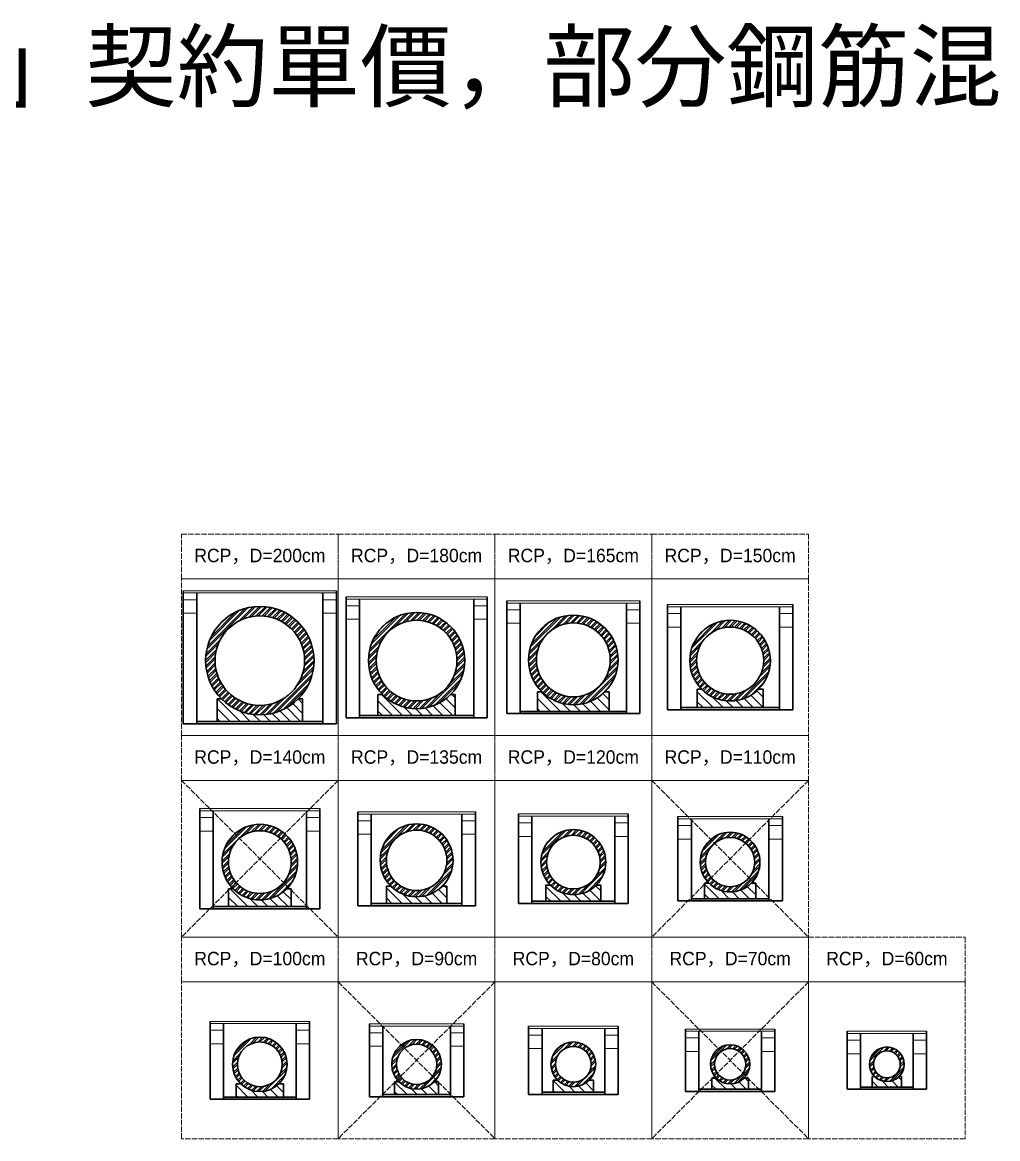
# Model space of a CAD drawing. Extents: x -781 to 13690, y -2778 to 2196.
# Drawn here: x 7085 to 9262, y -297 to 2196 of the extents above; entities that cross this region are included whole.
import ezdxf

# ---------------------------------------------------------------- set-up
doc = ezdxf.new("R2010")
doc.units = 0
doc.header["$MEASUREMENT"] = 0
doc.linetypes.add('ACAD_ISO02W100', pattern=[15, 12, -3])
doc.layers.add('一、4.基本-隱藏', color=9, linetype='ACAD_ISO02W100', lineweight=20, plot=False)
doc.layers.add('二、2.繪圖-施作項目', color=181, linetype='Continuous', lineweight=30)
doc.layers.add('二、4.繪圖-設計鋪面', color=40, linetype='Continuous', lineweight=20)
doc.styles.add('次圖名(詳圖)', font='MS PGothic.ttf', dxfattribs={"height": 6})
doc.styles.add('註解文字', font='MS PGothic.ttf', dxfattribs={"height": 4})

msp = doc.modelspace()

# ---------------------------------------------------------------- hatches: boundary and pattern name
at = {"layer": '二、2.繪圖-施作項目'}
h = msp.add_hatch(dxfattribs=at)
h.set_pattern_fill('ANSI32', color=256)
h.set_pattern_definition([(45, (3016.878, 1506.944), (-6.735192, 6.735192), []), (45, (3021.368, 1506.944), (-6.735192, 6.735192), [])])
h.paths.add_polyline_path([(7494, 770.5, 1), (7736, 770.5, 1)])
h.paths.add_polyline_path([(7715, 770.5, -1), (7515, 770.5, -1)], flags=16)
h = msp.add_hatch(dxfattribs=at)
h.set_pattern_fill('ANSI32', color=256)
h.set_pattern_definition([(45, (2394.714, 1472.076), (-6.735192, 6.735192), []), (45, (2399.204, 1472.076), (-6.735192, 6.735192), [])])
h.paths.add_polyline_path([(7857.5, 770.5, 1), (8072.5, 770.5, 1)])
h.paths.add_polyline_path([(8055, 770.5, -1), (7875, 770.5, -1)], flags=16)
h = msp.add_hatch(dxfattribs=at)
h.set_pattern_fill('ANSI32', color=256)
h.set_pattern_definition([(45, (1858.56, 1584.1045), (-6.735192, 6.735192), []), (45, (1863.05, 1584.1045), (-6.735192, 6.735192), [])])
h.paths.add_polyline_path([(8215, 772, 1), (8415, 772, 1)])
h.paths.add_polyline_path([(8397.5, 772, -1), (8232.5, 772, -1)], flags=16)
h = msp.add_hatch(dxfattribs=at)
h.set_pattern_fill('ANSI32', color=256)
h.set_pattern_definition([(45, (1347.939, 1613.441), (-6.735192, 6.735192), []), (45, (1352.429, 1613.441), (-6.735192, 6.735192), [])])
h.paths.add_polyline_path([(8575, 770.5, 1), (8755, 770.5, 1)])
h.paths.add_polyline_path([(8740, 770.5, -1), (8590, 770.5, -1)], flags=16)
h = msp.add_hatch(dxfattribs=at)
h.set_pattern_fill('ANSI31', color=256, scale=5, angle=270)
h.set_pattern_definition([(315, (1858.56, 1584.105), (11.22532, 11.22532), [])])
h.paths.add_polyline_path([(8234.995, 657), (8395.005, 657), (8395.005, 701), (8385.42, 701, -0.41181385), (8244.58, 701), (8234.995, 701)])
h = msp.add_hatch(dxfattribs=at)
h.set_pattern_fill('ANSI31', color=256, scale=5, angle=270)
h.set_pattern_definition([(315, (1347.939, 1613.44), (11.22532, 11.22532), [])])
h.paths.add_polyline_path([(8591.36, 665.5), (8738.64, 665.5), (8738.64, 706.86), (8728.639, 706.86, -0.41420998), (8601.361, 706.86), (8591.36, 706.86)])
h = msp.add_hatch(dxfattribs=at)
h.set_pattern_fill('ANSI31', color=256, scale=5, angle=270)
h.set_pattern_definition([(315, (3016.878, 1506.944), (11.22532, 11.22532), [])])
h.paths.add_polyline_path([(7710.56, 634.5), (7710.56, 684.94), (7700.56, 684.94, -0.41421302), (7529.44, 684.94), (7519.44, 684.94), (7519.44, 634.5)])
h = msp.add_hatch(dxfattribs=at)
h.set_pattern_fill('ANSI31', color=256, scale=5, angle=270)
h.set_pattern_definition([(315, (2394.714, 1472.076), (11.22532, 11.22532), [])])
h.paths.add_polyline_path([(8051.37, 648), (8051.37, 694.63), (8041.158, 694.63, -0.41532249), (7888.842, 694.63), (7878.63, 694.63), (7878.63, 648)])
h = msp.add_hatch(dxfattribs=at)
h.set_pattern_fill('ANSI32', color=256)
h.set_pattern_definition([(45, (3204.907, 496.008), (-6.735192, 6.735192), []), (45, (3209.397, 496.008), (-6.735192, 6.735192), [])])
h.paths.add_polyline_path([(7530.6, 320.5, 1), (7699.4, 320.5, 1)])
h.paths.add_polyline_path([(7685, 320.5, -1), (7545, 320.5, -1)], flags=16)
h = msp.add_hatch(dxfattribs=at)
h.set_pattern_fill('ANSI32', color=256)
h.set_pattern_definition([(45, (2753.508, 467.967), (-6.735192, 6.735192), []), (45, (2757.998, 467.967), (-6.735192, 6.735192), [])])
h.paths.add_polyline_path([(7883.7, 324.5, 1), (8046.3, 324.5, 1)])
h.paths.add_polyline_path([(8032.5, 324.5, -1), (7897.5, 324.5, -1)], flags=16)
h = msp.add_hatch(dxfattribs=at)
h.set_pattern_fill('ANSI32', color=256)
h.set_pattern_definition([(45, (2890.599, 510.746), (-6.735192, 6.735192), []), (45, (2895.089, 510.746), (-6.735192, 6.735192), [])])
h.paths.add_polyline_path([(8242.5, 320.5, 1), (8387.5, 320.5, 1)])
h.paths.add_polyline_path([(8375, 320.5, -1), (8255, 320.5, -1)], flags=16)
h = msp.add_hatch(dxfattribs=at)
h.set_pattern_fill('ANSI32', color=256)
h.set_pattern_definition([(45, (2695.445, 504.027), (-6.735192, 6.735192), []), (45, (2699.935, 504.027), (-6.735192, 6.735192), [])])
h.paths.add_polyline_path([(8598.4, 320.5, 1), (8731.6, 320.5, 1)])
h.paths.add_polyline_path([(8720, 320.5, -1), (8610, 320.5, -1)], flags=16)
h = msp.add_hatch(dxfattribs=at)
h.set_pattern_fill('ANSI31', color=256, scale=5, angle=270)
h.set_pattern_definition([(315, (3204.907, 496.008), (11.22532, 11.22532), [])])
h.paths.add_polyline_path([(7555.32, 260.82), (7545.32, 260.82), (7545.32, 221.1), (7684.68, 221.1), (7684.68, 260.82), (7674.68, 260.82, -0.41421172)])
h = msp.add_hatch(dxfattribs=at)
h.set_pattern_fill('ANSI31', color=256, scale=5, angle=270)
h.set_pattern_definition([(315, (2753.508, 467.967), (11.22532, 11.22532), [])])
h.paths.add_polyline_path([(7907.514, 267.01), (7897.512, 267.01), (7897.512, 228.2), (8032.488, 228.2), (8032.488, 267.01), (8022.486, 267.01, -0.41419095)])
h = msp.add_hatch(dxfattribs=at)
h.set_pattern_fill('ANSI31', color=256, scale=5, angle=270)
h.set_pattern_definition([(315, (2890.599, 510.746), (11.22532, 11.22532), [])])
h.paths.add_polyline_path([(8253.735, 233), (8376.265, 233), (8376.265, 269.23), (8366.26, 269.23, -0.41415919), (8263.74, 269.23), (8253.735, 269.23)])
h = msp.add_hatch(dxfattribs=at)
h.set_pattern_fill('ANSI31', color=256, scale=5, angle=270)
h.set_pattern_definition([(315, (2695.445, 504.027), (11.22532, 11.22532), [])])
h.paths.add_polyline_path([(8617.903, 273.41), (8607.906, 273.41), (8607.906, 238.9), (8722.094, 238.9), (8722.094, 273.41), (8712.097, 273.41, -0.41425475)])
h = msp.add_hatch(dxfattribs=at)
h.set_pattern_fill('ANSI32', color=256)
h.set_pattern_definition([(45, (6844.171, 1617.642), (-6.73519, 6.73519), []), (45, (6848.661, 1617.642), (-6.73519, 6.73519), [])])
h.paths.add_polyline_path([(7554, -131, 1), (7676, -131, 1)])
h.paths.add_polyline_path([(7665, -131, -1), (7565, -131, -1)], flags=16)
h = msp.add_hatch(dxfattribs=at)
h.set_pattern_fill('ANSI32', color=256)
h.set_pattern_definition([(45, (3313.4215, 772.468), (-6.735192, 6.735192), []), (45, (3317.912, 772.468), (-6.735192, 6.735192), [])])
h.paths.add_polyline_path([(7909.5, -131, 1), (8020.5, -131, 1)])
h.paths.add_polyline_path([(8010, -131, -1), (7920, -131, -1)], flags=16)
h = msp.add_hatch(dxfattribs=at)
h.set_pattern_fill('ANSI32', color=256)
h.set_pattern_definition([(45, (3163.864, 808.018), (-6.735192, 6.735192), []), (45, (3168.354, 808.018), (-6.735192, 6.735192), [])])
h.paths.add_polyline_path([(8265, -131, 1), (8365, -131, 1)])
h.paths.add_polyline_path([(8355, -131, -1), (8275, -131, -1)], flags=16)
h = msp.add_hatch(dxfattribs=at)
h.set_pattern_fill('ANSI32', color=256)
h.set_pattern_definition([(45, (3093.089, 818.673), (-6.735192, 6.735192), []), (45, (3097.5795, 818.673), (-6.735192, 6.735192), [])])
h.paths.add_polyline_path([(8621.2, -131, 1), (8708.8, -131, 1)])
h.paths.add_polyline_path([(8700, -131, -1), (8630, -131, -1)], flags=16)
h = msp.add_hatch(dxfattribs=at)
h.set_pattern_fill('ANSI32', color=256)
h.set_pattern_definition([(45, (3032.231, 887.2025), (-6.735192, 6.735192), []), (45, (3036.721, 887.2025), (-6.735192, 6.735192), [])])
h.paths.add_polyline_path([(8976.3, -131, 1), (9053.7, -131, 1)])
h.paths.add_polyline_path([(9045, -131, -1), (8985, -131, -1)], flags=16)
h = msp.add_hatch(dxfattribs=at)
h.set_pattern_fill('ANSI31', color=256, scale=5, angle=270)
h.set_pattern_definition([(315, (6844.171, 1617.642), (11.22532, 11.22532), [])])
h.paths.add_polyline_path([(7571.923, -174.19), (7562.01, -174.19), (7562.01, -204), (7667.99, -204), (7667.99, -174.19), (7658.077, -174.19, -0.41344614)])
h = msp.add_hatch(dxfattribs=at)
h.set_pattern_fill('ANSI31', color=256, scale=5, angle=270)
h.set_pattern_definition([(315, (3313.422, 772.468), (11.22532, 11.22532), [])])
h.paths.add_polyline_path([(7925.841, -170.33), (7915.967, -170.33), (7915.967, -198.5), (8014.032, -198.5), (8014.032, -170.33), (8004.159, -170.33, -0.41293542)])
h = msp.add_hatch(dxfattribs=at)
h.set_pattern_fill('ANSI31', color=256, scale=5, angle=270)
h.set_pattern_definition([(315, (3163.864, 808.018), (11.22532, 11.22532), [])])
h.paths.add_polyline_path([(8279.73, -166.44), (8269.855, -166.44), (8269.855, -193), (8360.145, -193), (8360.145, -166.44), (8350.27, -166.44, -0.41280987)])
h = msp.add_hatch(dxfattribs=at)
h.set_pattern_fill('ANSI31', color=256, scale=5, angle=270)
h.set_pattern_definition([(315, (3093.09, 818.673), (11.22532, 11.22532), [])])
h.paths.add_polyline_path([(8705.97, -186.8), (8705.97, -161.97), (8695.973, -161.97, -0.41423772), (8634.027, -161.97), (8624.03, -161.97), (8624.03, -186.8)])
h = msp.add_hatch(dxfattribs=at)
h.set_pattern_fill('ANSI31', color=256, scale=5, angle=270)
h.set_pattern_definition([(315, (3032.231, 887.202), (11.22532, 11.22532), [])])
h.paths.add_polyline_path([(8987.64, -158.37), (8982.302, -158.37), (8982.302, -181.7), (9047.698, -181.7), (9047.698, -158.37), (9042.36, -158.37, -0.41410722)])

# ---------------------------------------------------------------- linework, layer by layer
at = {"layer": '一、4.基本-隱藏'}
for points in [[(7440, 1053), (7790, 1053), (7790, 953), (7440, 953)], [(7790, 1053), (8140, 1053), (8140, 953), (7790, 953)], [(8140, 1053), (8490, 1053), (8490, 953), (8140, 953)], [(8490, 1053), (8840, 1053), (8840, 953), (8490, 953)], [(7440, 953), (7790, 953), (7790, 603), (7440, 603)], [(7790, 953), (8140, 953), (8140, 603), (7790, 603)], [(8140, 953), (8490, 953), (8490, 603), (8140, 603)], [(8490, 953), (8840, 953), (8840, 603), (8490, 603)], [(7440, 603), (7790, 603), (7790, 503), (7440, 503)], [(7790, 603), (8140, 603), (8140, 503), (7790, 503)], [(8140, 603), (8490, 603), (8490, 503), (8140, 503)], [(8490, 603), (8840, 603), (8840, 503), (8490, 503)], [(7440, 503), (7790, 503), (7790, 153), (7440, 153)], [(7790, 503), (8140, 503), (8140, 153), (7790, 153)], [(8140, 503), (8490, 503), (8490, 153), (8140, 153)], [(8490, 503), (8840, 503), (8840, 153), (8490, 153)], [(7440, 153), (7790, 153), (7790, 53), (7440, 53)], [(7790, 153), (8140, 153), (8140, 53), (7790, 53)], [(8140, 153), (8490, 153), (8490, 53), (8140, 53)], [(8490, 153), (8840, 153), (8840, 53), (8490, 53)], [(8840, 153), (9190, 153), (9190, 53), (8840, 53)], [(7440, 53), (7790, 53), (7790, -297), (7440, -297)], [(7790, 53), (8140, 53), (8140, -297), (7790, -297)], [(8140, 53), (8490, 53), (8490, -297), (8140, -297)], [(8490, 53), (8840, 53), (8840, -297), (8490, -297)], [(8840, 53), (9190, 53), (9190, -297), (8840, -297)]]:
    msp.add_lwpolyline(points, close=True, dxfattribs=at)
for points in [[(7440, 503), (7790, 153)], [(7790, 503), (7440, 153)], [(8490, 503), (8840, 153)], [(8840, 503), (8490, 153)], [(7790, 53), (8140, -297)], [(8140, 53), (7790, -297)], [(8490, 53), (8840, -297)], [(8840, 53), (8490, -297)]]:
    msp.add_lwpolyline(points, dxfattribs=at)
at = {"layer": '二、2.繪圖-施作項目'}
for points in [[(7444, 926.5), (7444, 629.5)], [(7786, 926.5), (7786, 629.5)], [(7474, 921.5), (7474, 629.5)], [(7756, 921.5), (7756, 629.5)], [(7807.5, 913), (7807.5, 643)], [(7837.5, 908), (7837.5, 643)], [(8092.5, 908), (8092.5, 643)], [(8122.5, 913), (8122.5, 643)], [(8166.3, 904), (8166.3, 652)], [(8196.3, 899), (8196.3, 652)], [(8433.7, 899), (8433.7, 652)], [(8463.7, 904), (8463.7, 652)], [(8525, 895.5), (8525, 660.5)], [(8555, 890.5), (8555, 660.5)], [(8775, 890.5), (8775, 660.5)], [(8805, 895.5), (8805, 660.5)], [(8234.995, 701), (8244.58, 701)], [(8234.995, 701), (8234.995, 657)], [(8385.42, 701), (8395.005, 701)], [(8395.005, 701), (8395.005, 657)], [(8591.36, 706.86), (8601.361, 706.86)], [(8591.36, 706.86), (8591.36, 665.5)], [(8728.639, 706.86), (8738.64, 706.86)], [(8738.64, 706.86), (8738.64, 665.5)], [(7519.44, 684.94), (7529.44, 684.94)], [(7519.44, 684.94), (7519.44, 634.5)], [(7700.56, 684.94), (7710.56, 684.94)], [(7710.56, 684.94), (7710.56, 634.5)], [(7878.63, 694.63), (7888.842, 694.63)], [(7878.63, 694.63), (7878.63, 648)], [(8041.158, 694.63), (8051.37, 694.63)], [(8051.37, 694.63), (8051.37, 648)], [(8166.3, 652), (8463.7, 652)], [(8196.3, 657), (8433.7, 657)], [(8234.995, 657), (8395.005, 657)], [(8525, 660.5), (8805, 660.5)], [(8555, 665.5), (8775, 665.5)], [(8591.36, 665.5), (8738.64, 665.5)], [(7444, 629.5), (7786, 629.5)], [(7474, 634.5), (7756, 634.5)], [(7519.44, 634.5), (7710.56, 634.5)], [(7807.5, 643), (8122.5, 643)], [(7837.5, 648), (8092.5, 648)], [(7878.63, 648), (8051.37, 648)], [(7481, 439.9), (7481, 216.1)], [(7511, 434.9), (7511, 216.1)], [(7719, 434.9), (7719, 216.1)], [(7749, 439.9), (7749, 216.1)], [(7833.7, 432.8), (7833.7, 223.2)], [(7863.7, 427.8), (7863.7, 223.2)], [(8066.3, 427.8), (8066.3, 223.2)], [(8096.3, 432.8), (8096.3, 223.2)], [(8192.5, 428), (8192.5, 228)], [(8437.5, 428), (8437.5, 228)], [(8222.5, 423), (8222.5, 228)], [(8407.5, 423), (8407.5, 228)], [(8548.4, 422.1), (8548.4, 233.9)], [(8578.4, 417.1), (8578.4, 233.9)], [(8751.6, 417.1), (8751.6, 233.9)], [(8781.6, 422.1), (8781.6, 233.9)], [(7545.32, 260.82), (7555.32, 260.82)], [(7545.32, 260.82), (7545.32, 221.1)], [(7674.68, 260.82), (7684.68, 260.82)], [(7684.68, 260.82), (7684.68, 221.1)], [(7897.512, 267.01), (7907.514, 267.01)], [(7897.512, 267.01), (7897.512, 228.2)], [(8022.486, 267.01), (8032.488, 267.01)], [(8032.488, 267.01), (8032.488, 228.2)], [(8253.735, 269.23), (8263.74, 269.23)], [(8253.735, 269.23), (8253.735, 233)], [(8366.26, 269.23), (8376.265, 269.23)], [(8376.265, 269.23), (8376.265, 233)], [(8607.906, 273.41), (8617.903, 273.41)], [(8607.906, 273.41), (8607.906, 238.9)], [(8712.097, 273.41), (8722.094, 273.41)], [(8722.094, 273.41), (8722.094, 238.9)], [(7863.7, 228.2), (8066.3, 228.2)], [(7897.512, 228.2), (8032.488, 228.2)], [(8192.5, 228), (8437.5, 228)], [(8222.5, 233), (8407.5, 233)], [(8253.735, 233), (8376.265, 233)], [(8548.4, 233.9), (8781.6, 233.9)], [(8578.4, 238.9), (8751.6, 238.9)], [(8607.906, 238.9), (8722.094, 238.9)], [(7481, 216.1), (7749, 216.1)], [(7511, 221.1), (7719, 221.1)], [(7545.32, 221.1), (7684.68, 221.1)], [(7833.7, 223.2), (8096.3, 223.2)], [(7504, -35), (7504, -209)], [(7534, -40), (7534, -209)], [(7696, -40), (7696, -209)], [(7726, -35), (7726, -209)], [(7859.5, -40.5), (7859.5, -203.5)], [(7889.5, -45.5), (7889.5, -203.5)], [(8040.5, -45.5), (8040.5, -203.5)], [(8070.5, -40.5), (8070.5, -203.5)], [(8215, -46), (8215, -198)], [(8415, -46), (8415, -198)], [(8245, -51), (8245, -198)], [(8385, -51), (8385, -198)], [(8565, -52.2), (8565, -191.8)], [(8595, -57.2), (8595, -191.8)], [(8735, -57.2), (8735, -191.8)], [(8765, -52.2), (8765, -191.8)], [(8926.3, -57.3), (8926.3, -186.7)], [(8956.3, -62.3), (8956.3, -186.7)], [(9073.7, -62.3), (9073.7, -186.7)], [(9103.7, -57.3), (9103.7, -186.7)], [(7562.01, -174.19), (7571.923, -174.19)], [(7562.01, -174.19), (7562.01, -204)], [(7658.077, -174.19), (7667.99, -174.19)], [(7667.99, -174.19), (7667.99, -204)], [(7915.967, -170.33), (7925.841, -170.33)], [(7915.967, -170.33), (7915.967, -198.5)], [(8004.159, -170.33), (8014.032, -170.33)], [(8014.032, -170.33), (8014.032, -198.5)], [(8269.855, -166.44), (8279.73, -166.44)], [(8269.855, -166.44), (8269.855, -193)], [(8350.27, -166.44), (8360.145, -166.44)], [(8360.145, -166.44), (8360.145, -193)], [(8624.03, -161.97), (8634.027, -161.97)], [(8624.03, -161.97), (8624.03, -186.8)], [(8695.973, -161.97), (8705.97, -161.97)], [(8705.97, -161.97), (8705.97, -186.8)], [(8982.302, -158.37), (8987.64, -158.37)], [(8982.302, -158.37), (8982.302, -181.7)], [(9042.36, -158.37), (9047.698, -158.37)], [(9047.698, -158.37), (9047.698, -181.7)], [(7889.5, -198.5), (8040.5, -198.5)], [(7915.967, -198.5), (8014.032, -198.5)], [(8215, -198), (8415, -198)], [(8245, -193), (8385, -193)], [(8269.855, -193), (8360.145, -193)], [(8565, -191.8), (8765, -191.8)], [(8595, -186.8), (8735, -186.8)], [(8624.03, -186.8), (8705.97, -186.8)], [(8926.3, -186.7), (9103.7, -186.7)], [(8956.3, -181.7), (9073.7, -181.7)], [(8982.302, -181.7), (9047.698, -181.7)], [(7504, -209), (7726, -209)], [(7534, -204), (7696, -204)], [(7562.01, -204), (7667.99, -204)], [(7859.5, -203.5), (8070.5, -203.5)]]:
    msp.add_lwpolyline(points, dxfattribs=at)
for centre, radius in [((7615, 770.5), 121), ((7965, 770.5), 107.5), ((7615, 770.5), 100), ((7965, 770.5), 90), ((8315, 772), 100), ((8315, 772), 82.5), ((8665, 770.5), 90), ((8665, 770.5), 75), ((7615, 320.5), 84.4), ((7965, 324.5), 81.3), ((7615, 320.5), 70), ((7965, 324.5), 67.5), ((8315, 320.5), 72.5), ((8315, 320.5), 60), ((8665, 320.5), 66.6), ((8665, 320.5), 55), ((7615, -131), 61), ((7615, -131), 50), ((7965, -131), 55.5), ((7965, -131), 45), ((8315, -131), 50), ((8315, -131), 40), ((8665, -131), 43.8), ((8665, -131), 35), ((9015, -131), 38.7), ((9015, -131), 30)]:
    msp.add_circle(centre, radius, dxfattribs=at)
at = {"layer": '二、4.繪圖-設計鋪面'}
for points in [[(7444, 926.5), (7786, 926.5)], [(7444, 921.5), (7786, 921.5)], [(7444, 906.5), (7474, 906.5)], [(7756, 906.5), (7786, 906.5)], [(7807.5, 913), (8122.5, 913)], [(7807.5, 908), (8122.5, 908)], [(8166.3, 904), (8463.7, 904)], [(8166.3, 899), (8463.7, 899)], [(7444, 876.5), (7474, 876.5)], [(7756, 876.5), (7786, 876.5)], [(7807.5, 893), (7837.5, 893)], [(8092.5, 893), (8122.5, 893)], [(8166.3, 884), (8196.3, 884)], [(8433.7, 884), (8463.7, 884)], [(8525, 895.5), (8805, 895.5)], [(8525, 890.5), (8805, 890.5)], [(8525, 875.5), (8555, 875.5)], [(8775, 875.5), (8805, 875.5)], [(7807.5, 863), (7837.5, 863)], [(8092.5, 863), (8122.5, 863)], [(8166.3, 854), (8196.3, 854)], [(8433.7, 854), (8463.7, 854)], [(8525, 845.5), (8555, 845.5)], [(8775, 845.5), (8805, 845.5)], [(7481, 439.9), (7749, 439.9)], [(7481, 434.9), (7749, 434.9)], [(7833.7, 432.8), (8096.3, 432.8)], [(7833.7, 427.8), (8096.3, 427.8)], [(8192.5, 428), (8437.5, 428)], [(7481, 419.9), (7511, 419.9)], [(7719, 419.9), (7749, 419.9)], [(7833.7, 412.8), (7863.7, 412.8)], [(8066.3, 412.8), (8096.3, 412.8)], [(8192.5, 423), (8437.5, 423)], [(8192.5, 408), (8222.5, 408)], [(8407.5, 408), (8437.5, 408)], [(8548.4, 422.1), (8781.6, 422.1)], [(8548.4, 417.1), (8781.6, 417.1)], [(8548.4, 402.1), (8578.4, 402.1)], [(8751.6, 402.1), (8781.6, 402.1)], [(7481, 389.9), (7511, 389.9)], [(7719, 389.9), (7749, 389.9)], [(7833.7, 382.8), (7863.7, 382.8)], [(8066.3, 382.8), (8096.3, 382.8)], [(8192.5, 378), (8222.5, 378)], [(8407.5, 378), (8437.5, 378)], [(8548.4, 372.1), (8578.4, 372.1)], [(8751.6, 372.1), (8781.6, 372.1)], [(7504, -35), (7726, -35)], [(7504, -40), (7726, -40)], [(7859.5, -40.5), (8070.5, -40.5)], [(7859.5, -45.5), (8070.5, -45.5)], [(8215, -46), (8415, -46)], [(7504, -55), (7534, -55)], [(7696, -55), (7726, -55)], [(7859.5, -60.5), (7889.5, -60.5)], [(8040.5, -60.5), (8070.5, -60.5)], [(8215, -51), (8415, -51)], [(8215, -66), (8245, -66)], [(8385, -66), (8415, -66)], [(8565, -52.2), (8765, -52.2)], [(8565, -57.2), (8765, -57.2)], [(8565, -72.2), (8595, -72.2)], [(8735, -72.2), (8765, -72.2)], [(8926.3, -57.3), (9103.7, -57.3)], [(8926.3, -62.3), (9103.7, -62.3)], [(7504, -85), (7534, -85)], [(7696, -85), (7726, -85)], [(7859.5, -90.5), (7889.5, -90.5)], [(8040.5, -90.5), (8070.5, -90.5)], [(8215, -96), (8245, -96)], [(8385, -96), (8415, -96)], [(8926.3, -77.3), (8956.3, -77.3)], [(9073.7, -77.3), (9103.7, -77.3)], [(8565, -102.2), (8595, -102.2)], [(8735, -102.2), (8765, -102.2)], [(8926.3, -107.3), (8956.3, -107.3)], [(9073.7, -107.3), (9103.7, -107.3)]]:
    msp.add_lwpolyline(points, dxfattribs=at)

# ---------------------------------------------------------------- texts
at = {"layer": '一、4.基本-隱藏'}
for s, width, gutter_width, insert, char_height, attachment_point, style in [('{\\fMS PGothic|b0|i0|c128|p34;依照「114年度雨水下水道緊急搶修預約維護工程(臺北市全區)」契約單價，部分鋼筋混凝土管「無單價」}', 38427.9031, 30, (1447.249, 2172.599), 150, 1, '次圖名(詳圖)'), ('{\\fMS PGothic|b0|i0|c128|p34;RCP，D=200cm}', 437.17722, 15, (7615, 1003), 30, 5, '註解文字'), ('{\\fMS PGothic|b0|i0|c128|p34;RCP，D=}18{\\fMS PGothic|b0|i0|c128|p34;0cm}', 437.17722, 15, (7965, 1003), 30, 5, '註解文字'), ('{\\fMS PGothic|b0|i0|c128|p34;RCP，D=}165{\\fMS PGothic|b0|i0|c128|p34;cm}', 437.17722, 15, (8315, 1003), 30, 5, '註解文字'), ('{\\fMS PGothic|b0|i0|c128|p34;RCP，D=}15{\\fMS PGothic|b0|i0|c128|p34;0cm}', 437.17722, 15, (8665, 1003), 30, 5, '註解文字'), ('{\\fMS PGothic|b0|i0|c128|p34;RCP，D=}14{\\fMS PGothic|b0|i0|c128|p34;0cm}', 437.17722, 15, (7615, 553), 30, 5, '註解文字'), ('{\\fMS PGothic|b0|i0|c128|p34;RCP，D=1}35{\\fMS PGothic|b0|i0|c128|p34;cm}', 437.17722, 15, (7965, 553), 30, 5, '註解文字'), ('{\\fMS PGothic|b0|i0|c128|p34;RCP，D=1}20{\\fMS PGothic|b0|i0|c128|p34;cm}', 437.17722, 15, (8315, 553), 30, 5, '註解文字'), ('{\\fMS PGothic|b0|i0|c128|p34;RCP，D=}11{\\fMS PGothic|b0|i0|c128|p34;0cm}', 437.17722, 15, (8665, 553), 30, 5, '註解文字'), ('{\\fMS PGothic|b0|i0|c128|p34;RCP，D=1}0{\\fMS PGothic|b0|i0|c128|p34;0cm}', 437.17722, 15, (7615, 103), 30, 5, '註解文字'), ('{\\fMS PGothic|b0|i0|c128|p34;RCP，D=}90{\\fMS PGothic|b0|i0|c128|p34;cm}', 437.17722, 15, (7965, 103), 30, 5, '註解文字'), ('{\\fMS PGothic|b0|i0|c128|p34;RCP，D=}8{\\fMS PGothic|b0|i0|c128|p34;0cm}', 437.17722, 15, (8315, 103), 30, 5, '註解文字'), ('{\\fMS PGothic|b0|i0|c128|p34;RCP，D=}7{\\fMS PGothic|b0|i0|c128|p34;0cm}', 437.17722, 15, (8665, 103), 30, 5, '註解文字'), ('{\\fMS PGothic|b0|i0|c128|p34;RCP，D=}6{\\fMS PGothic|b0|i0|c128|p34;0cm}', 437.17722, 15, (9015, 103), 30, 5, '註解文字')]:
    msp.add_mtext_dynamic_manual_height_columns(s, width=width, gutter_width=gutter_width, heights=[0], dxfattribs=dict(at, insert=insert, char_height=char_height, attachment_point=attachment_point, style=style))

doc.saveas('drawing.dxf')
